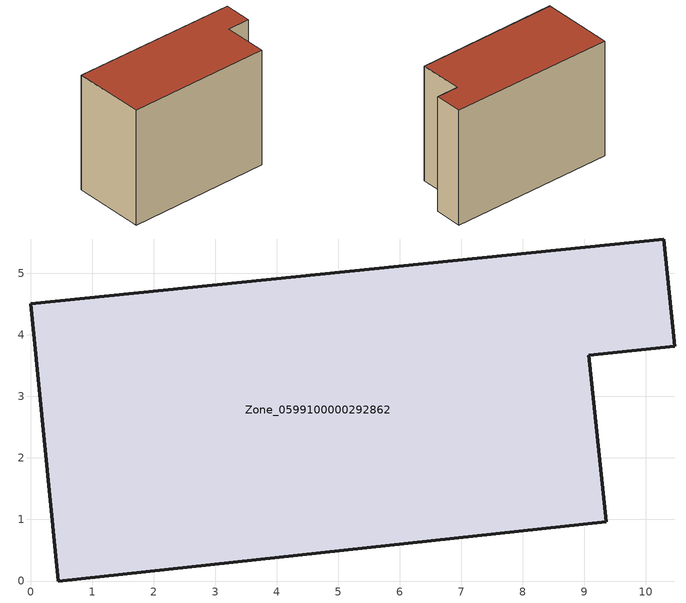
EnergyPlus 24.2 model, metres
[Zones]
Zone_0599100000292862
 floor ground (C_G): 0,4.51 10.29,5.56 10.48,3.82 9.07,3.67 9.36,0.96 0.45,0 z0
 wall outside (C_F): 0.45,0 9.36,0.96 9.07,3.67 10.48,3.82 10.29,5.56 0,4.51 0.45,0 z0:7.38
 roof outside (C_R): 10.29,5.56 0,4.51 0.45,0 9.36,0.96 9.07,3.67 10.48,3.82 z7.38
[BUILDING]
Pand.0599100000292862: North Axis=0; Terrain=City; Loads Convergence Tolerance Value=0.04; Temperature Convergence Tolerance Value=0.4; Solar Distribution=FullExterior; Maximum Number of Warmup Days=25; Minimum Number of Warmup Days=1
[Site:Location]
Rotterdam.The.Hague.AP_ZH_NLD Design_Conditions: Latitude=51.96; Longitude=4.45; Time Zone=1; Elevation=-4.5
[SITE:GROUNDTEMPERATURE:BUILDINGSURFACE]
18, 18, 18, 18, 18, 18, 18, 18, 18, 18, 18, 18
[MATERIAL] Thermal Absorptance=0.9; Solar Absorptance=0.7; Visible Absorptance=0.7
Name | Roughness | Thickness | Conductivity | Density | Specific Heat
G.TI.1946 | MediumSmooth | 0.15 | 1 | 540 | 1210
F.TI.1946 | Rough | 0.3 | 0.857143 | 1920 | 840
R.TI.1946 | MediumRough | 0.2 | 0.1 | 1500 | 1000
[CONSTRUCTION]
C_G: G.TI.1946
C_F: F.TI.1946
C_R: R.TI.1946
[ZONE]
Zone_0599100000292862: Type=1; Multiplier=1; Ceiling Height=Autocalculate; Volume=Autocalculate; Floor Area=autocalculate; Part of Total Floor Area=Yes
[ZONEINFILTRATION:DESIGNFLOWRATE]
Infil_Zone_0599100000292862: Zone or ZoneList or Space or SpaceList=Zone_0599100000292862; Schedule=AlwaysOn; Design Flow Rate Calculation Method=Flow/Area; Flow Rate per Floor Area=0.003; Constant Term Coefficient=1; Temperature Term Coefficient=0; Velocity Term Coefficient=0; Velocity Squared Term Coefficient=0
[HVACTEMPLATE:ZONE:IDEALLOADSAIRSYSTEM]
Zone_0599100000292862: Maximum Heating Supply Air Temperature=50; Minimum Cooling Supply Air Temperature=13; Maximum Heating Supply Air Humidity Ratio=0.0156; Minimum Cooling Supply Air Humidity Ratio=0.0077; Heating Limit=NoLimit; Cooling Limit=NoLimit; Dehumidification Control Type=ConstantSensibleHeatRatio; Cooling Sensible Heat Ratio=0.7; Dehumidification Setpoint=60; Humidification Control Type=None; Humidification Setpoint=30; Outdoor Air Method=None; Outdoor Air Flow Rate per Person=0.00944; Outdoor Air Flow Rate per Zone Floor Area=0; Outdoor Air Flow Rate per Zone=0; Demand Controlled Ventilation Type=None; Outdoor Air Economizer Type=NoEconomizer; Heat Recovery Type=None; Sensible Heat Recovery Effectiveness=0.7; Latent Heat Recovery Effectiveness=0.65
[ZONECONTROL:THERMOSTAT]
ThermostatControl_Zone_0599100000292862: Zone or ZoneList=Zone_0599100000292862; Control Type Schedule=DualSetpointControlType; Control 1=Thermostat_Zone_0599100000292862; Temperature Difference Between Cutout And Setpoint=0
[THERMOSTATSETPOINT:DUALSETPOINT]
Thermostat_Zone_0599100000292862: Heating Setpoint Temperature Schedule=HeatingSetpoint_Zone_0599100000292862; Cooling Setpoint Temperature Schedule=CoolingSetpoint_Zone_0599100000292862
[SCHEDULE:COMPACT]
HeatingSetpoint_Zone_0599100000292862: Through: 12/31, For: AllDays, Until: 24:00, 21
CoolingSetpoint_Zone_0599100000292862: Through: 12/31, For: AllDays, Until: 24:00, 24
DualSetpointControlType: Through: 12/31, For: AllDays, Until: 24:00, 4
AlwaysOn: Through: 12/31, For: AllDays, Until: 24:00, 1
